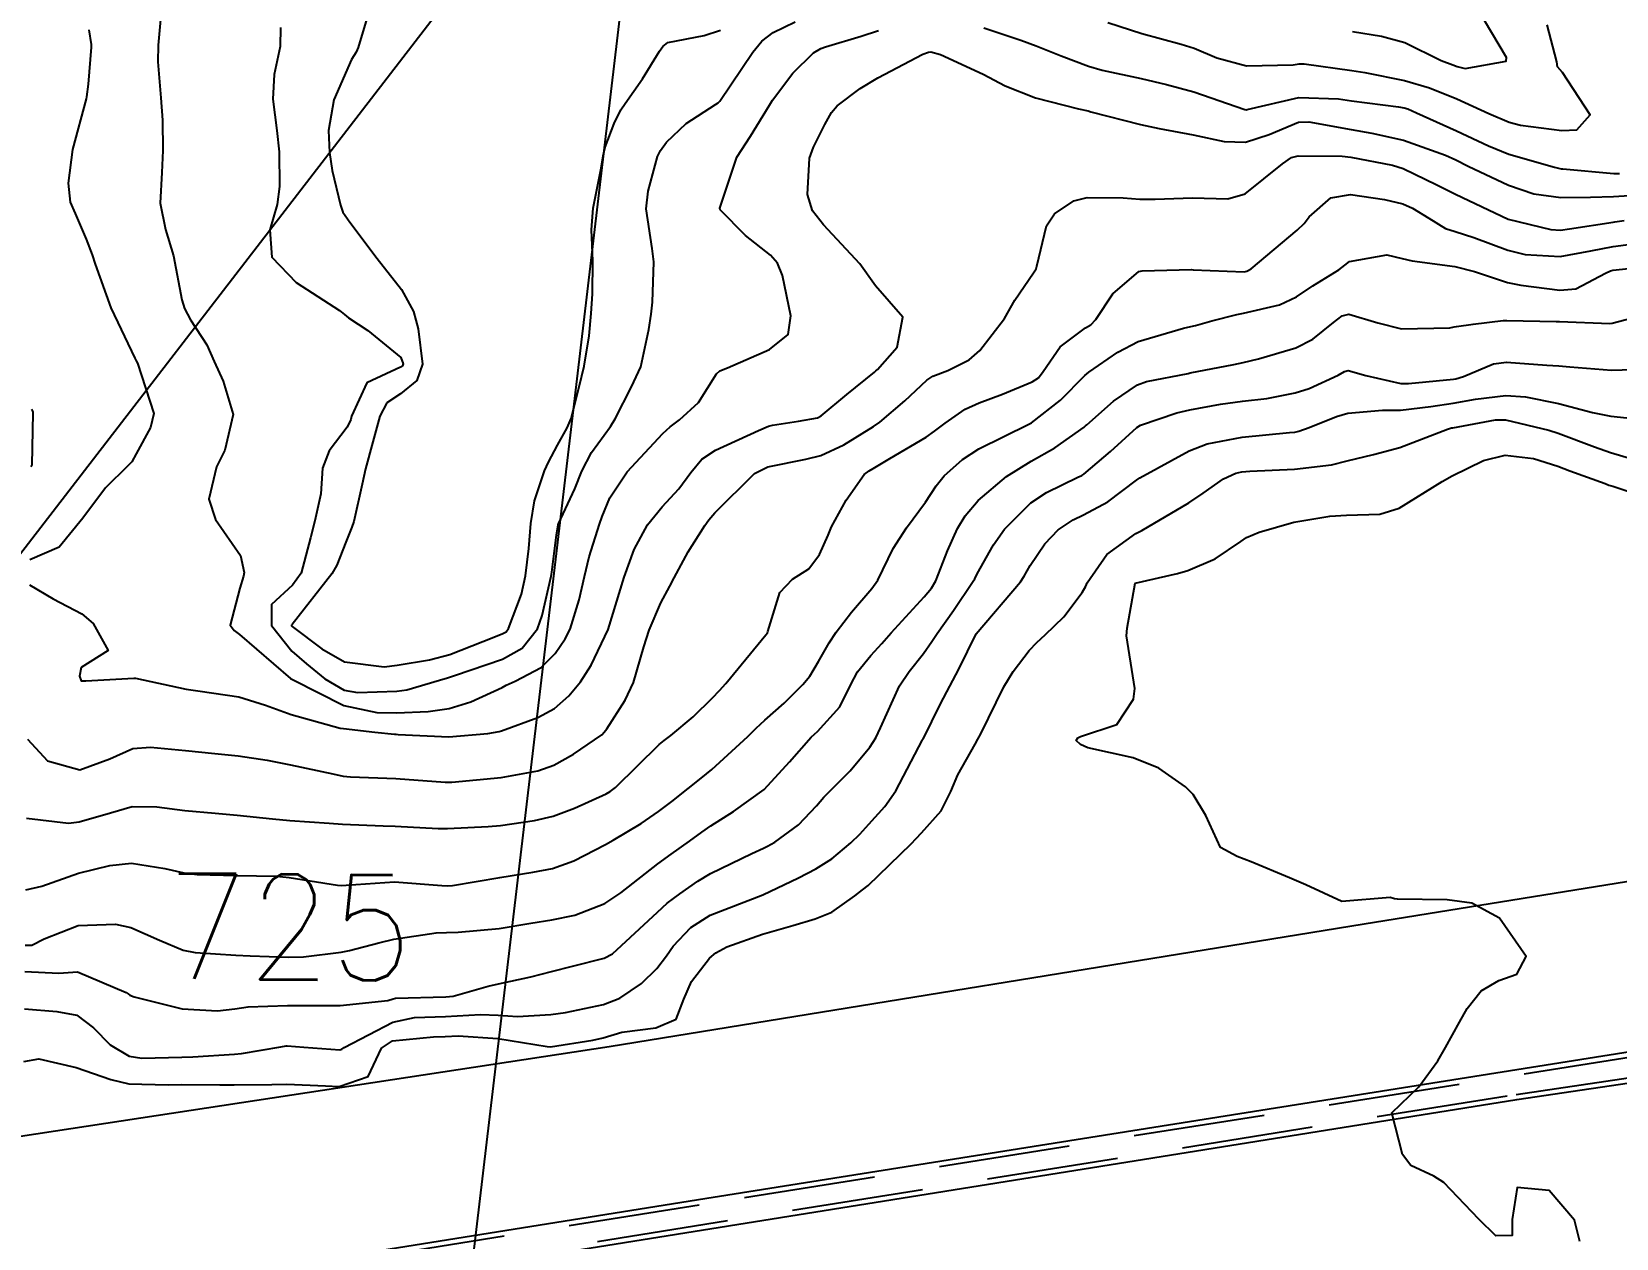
# Model space of a CAD drawing. Header units: metres. Extents: x 298520 to 308411, y 7433745 to 7450750.
# Drawn here: x 302232.5 to 302292.7, y 7441360.9 to 7441406.8 of the extents above; entities that cross this region are included whole.
import ezdxf
from ezdxf.enums import TextEntityAlignment as Align

# ---------------------------------------------------------------- set-up
doc = ezdxf.new("R2010")
doc.units = ezdxf.units.M
doc.header["$LTSCALE"] = 10
doc.linetypes.add('CONTINUO', pattern=[0])
doc.linetypes.add('DASHED', pattern=[0.75, 0.5, -0.25])
for name, color, linetype in [('Canteiro', 45, 'DASHED'), ('Cotas', 45, 'Continuous'), ('Curvas de Nivel 1m', 11, 'Continuous'), ('Curvas de Nivel 5m', 15, 'Continuous'), ('TEXTO', 45, 'Continuous'), ('Vias Primárias', 230, 'Continuous')]:
    doc.layers.add(name, color=color, linetype=linetype)
doc.styles.add('Style-STANDARD', font='STANDARD.shx')

msp = doc.modelspace()

# ---------------------------------------------------------------- linework, layer by layer
at = {"layer": 'Canteiro'}
for points in [[(302455.143, 7441367.335, 0.033602), (302399.805, 7441376.516, 0.017497), (302373.019, 7441378.185, 0.028767), (302369.629, 7441378.082, 0.002212), (302353.765, 7441376.615, 0.018816), (302335.556, 7441374.155), (302308.931, 7441370.328), (302257.833, 7441362.207), (302214.222, 7441355.234)], [(302239.161, 7441358.457), (302288.866, 7441366.416), (302344.581, 7441374.664), (302351.866, 7441375.646, -0.014749), (302368.438, 7441377.384, -0.037213), (302379.811, 7441377.39, 0.003016), (302387.884, 7441376.842, -0.019615), (302410.771, 7441374.523, 0.003236), (302423.602, 7441372.797, -0.021519)]]:
    msp.add_lwpolyline(points, format="xyb", dxfattribs=at)
at = {"layer": 'Curvas de Nivel 1m', "flags": 128}
for points, elevation in [([(302245.288, 7441407.549), (302244.872, 7441406.188), (302244.805, 7441406.014), (302244.628, 7441405.73), (302243.952, 7441404.2), (302243.755, 7441403.043), (302243.785, 7441402.202), (302243.889, 7441401.513), (302244.209, 7441400.195), (302244.3, 7441399.934), (302244.557, 7441399.552), (302245.595, 7441398.179), (302246.525, 7441397.001), (302246.981, 7441396.165), (302247.162, 7441395.508), (302247.324, 7441394.162), (302247.106, 7441393.545), (302246.482, 7441393.035), (302245.968, 7441392.685), (302245.704, 7441392.178), (302245.43, 7441391.209), (302245.156, 7441390.183), (302245.025, 7441389.596), (302244.709, 7441388.187), (302244.642, 7441387.965), (302244.411, 7441387.403), (302244.064, 7441386.529), (302243.884, 7441386.198), (302242.373, 7441384.274), (302242.35, 7441384.243), (302242.35, 7441384.22), (302242.373, 7441384.195), (302243.501, 7441383.34), (302244.359, 7441382.845), (302245.871, 7441382.662), (302246.358, 7441382.719), (302247.591, 7441382.928), (302248.363, 7441383.127), (302250.034, 7441383.789), (302250.371, 7441383.924), (302250.496, 7441383.995), (302250.586, 7441384.118), (302251.082, 7441385.417), (302251.24, 7441386.112), (302251.361, 7441387.158), (302251.443, 7441388.11), (302251.576, 7441388.964), (302251.957, 7441390.105), (302252.111, 7441390.439), (302252.453, 7441391.082), (302252.819, 7441391.736), (302252.975, 7441392.095), (302253.28, 7441393.293), (302253.458, 7441394.09), (302253.654, 7441395.232), (302253.727, 7441396.082), (302253.779, 7441396.826), (302253.797, 7441398.081), (302253.737, 7441399.264), (302253.805, 7441400.081), (302254.107, 7441401.606), (302254.191, 7441402.076), (302254.262, 7441402.401), (302254.601, 7441403.303), (302254.858, 7441403.819), (302255.023, 7441404.066), (302255.682, 7441405), (302256.33, 7441406.053), (302256.454, 7441406.234), (302256.638, 7441406.387), (302258.029, 7441406.65), (302258.645, 7441406.856)], 718), ([(302282.649, 7441406.796), (302283.757, 7441406.618), (302284.643, 7441406.376), (302286.027, 7441405.699), (302286.469, 7441405.53), (302286.631, 7441405.47), (302286.929, 7441405.388), (302288.489, 7441405.671), (302288.5, 7441405.806), (302287.394, 7441407.683)], 718), ([(302234.641, 7441406.862), (302234.729, 7441406.309), (302234.732, 7441406.209), (302234.618, 7441404.803), (302234.558, 7441404.311), (302234.543, 7441404.241), (302234.023, 7441402.319), (302233.859, 7441401.035), (302233.941, 7441400.319), (302234.125, 7441399.883), (302234.549, 7441398.908), (302234.77, 7441398.308), (302234.888, 7441397.956), (302235.478, 7441396.3), (302236.395, 7441394.39), (302236.445, 7441394.29), (302236.492, 7441394.195), (302237.114, 7441392.284), (302236.992, 7441391.757), (302236.45, 7441390.753), (302236.283, 7441390.454), (302236.126, 7441390.293), (302235.275, 7441389.461), (302234.423, 7441388.31), (302233.521, 7441387.209), (302232.399, 7441386.728)], 721), ([(302241.922, 7441406.949), (302241.915, 7441406.227), (302241.692, 7441405.16), (302241.636, 7441404.23), (302241.787, 7441403.036), (302241.876, 7441402.227), (302241.89, 7441400.907), (302241.796, 7441400.228), (302241.516, 7441399.267), (302241.6, 7441398.229), (302242.529, 7441397.264), (302244.164, 7441396.195), (302244.361, 7441396.041), (302244.51, 7441395.923), (302245.243, 7441395.445), (302246.495, 7441394.409), (302246.585, 7441394.169), (302246.563, 7441394.098), (302246.492, 7441394.051), (302245.212, 7441393.456), (302244.625, 7441392.188), (302244.597, 7441392.063), (302244.466, 7441391.76), (302243.781, 7441390.872), (302243.519, 7441390.204), (302243.464, 7441389.235), (302243.234, 7441388.208), (302243.061, 7441387.563), (302242.71, 7441386.215), (302242.388, 7441385.768), (302241.586, 7441385.023), (302241.587, 7441384.228), (302242.363, 7441383.25), (302242.917, 7441382.77), (302243.606, 7441382.201), (302244.347, 7441381.775), (302244.85, 7441381.68), (302246.346, 7441381.734), (302246.728, 7441381.785), (302247.968, 7441382.154), (302248.266, 7441382.239), (302248.354, 7441382.263), (302248.532, 7441382.325), (302250.361, 7441382.953), (302251.113, 7441383.365), (302251.688, 7441384.107), (302251.872, 7441384.611), (302252.212, 7441386.102), (302252.237, 7441386.259), (302252.417, 7441387.68), (302252.471, 7441388.051), (302252.491, 7441388.099), (302253.109, 7441389.42), (302253.38, 7441390.091), (302253.737, 7441390.8), (302254.46, 7441391.795), (302254.646, 7441392.077), (302255.257, 7441393.293), (302255.623, 7441394.063), (302255.922, 7441395.474), (302256.006, 7441396.055), (302256.064, 7441396.51), (302256.109, 7441398.054), (302256.046, 7441398.557), (302255.824, 7441400.057), (302255.894, 7441400.732), (302256.253, 7441402.053), (302256.359, 7441402.28), (302256.591, 7441402.592), (302257.343, 7441403.301), (302258.452, 7441404.032), (302258.555, 7441404.089), (302258.614, 7441404.156), (302259.868, 7441406.011), (302260.216, 7441406.43), (302260.644, 7441406.76), (302261.478, 7441407.165)], 719), ([(302273.365, 7441407.14), (302274.646, 7441406.721), (302276.142, 7441406.316), (302276.638, 7441406.165), (302277.5, 7441405.801), (302278.63, 7441405.493), (302280.406, 7441405.539), (302280.631, 7441405.569), (302280.823, 7441405.566), (302282.629, 7441405.314), (302283.125, 7441405.238), (302284.625, 7441404.938), (302285.58, 7441404.663), (302286.618, 7441404.237), (302287.83, 7441403.678), (302288.608, 7441403.354), (302289.033, 7441403.237), (302290.604, 7441403.032), (302291.172, 7441403.067), (302291.679, 7441403.629), (302290.629, 7441405.243), (302290.445, 7441405.457), (302290.412, 7441405.643), (302290.056, 7441407.058)], 719), ([(302232.387, 7441385.776), (302233.294, 7441385.238), (302234.377, 7441384.668), (302234.81, 7441384.306), (302235.381, 7441383.282), (302234.356, 7441382.629), (302234.296, 7441382.311), (302234.35, 7441382.133), (302234.536, 7441382.122), (302236.352, 7441382.233), (302236.415, 7441382.227), (302238.346, 7441381.816), (302238.873, 7441381.734), (302240.342, 7441381.515), (302241.362, 7441381.205), (302242.332, 7441380.855), (302244.191, 7441380.336), (302244.325, 7441380.314), (302245.516, 7441380.182), (302246.258, 7441380.107), (302246.322, 7441380.102), (302246.397, 7441380.094), (302248.321, 7441379.997), (302249.8, 7441380.128), (302250.238, 7441380.207), (302250.324, 7441380.225), (302251.702, 7441380.737), (302252.338, 7441381.08), (302252.886, 7441381.553), (302253.325, 7441382.09), (302253.725, 7441382.721), (302254.373, 7441384.08), (302254.978, 7441386.071), (302255.362, 7441387.113), (302255.873, 7441388.058), (302256.43, 7441388.741), (302257.062, 7441389.418), (302257.512, 7441390.039), (302257.93, 7441390.554), (302258.452, 7441390.891), (302260.09, 7441391.636), (302260.461, 7441391.8), (302260.617, 7441391.843), (302261.611, 7441391.989), (302262.326, 7441392.12), (302262.466, 7441392.197), (302263.439, 7441393.01), (302264.491, 7441393.854), (302264.548, 7441393.903), (302264.606, 7441393.958), (302265.356, 7441394.801), (302265.566, 7441395.944), (302264.531, 7441397.139), (302263.934, 7441397.966), (302262.558, 7441399.454), (302262.135, 7441399.984), (302261.95, 7441400.605), (302262.031, 7441401.986), (302262.171, 7441402.403), (302262.602, 7441403.27), (302262.859, 7441403.728), (302263.076, 7441403.975), (302263.949, 7441404.638), (302264.624, 7441405.033), (302266.335, 7441405.934), (302266.548, 7441406.017), (302266.634, 7441406.022), (302267.002, 7441405.926), (302268.626, 7441405.176), (302269.463, 7441404.739), (302270.617, 7441404.281), (302272.241, 7441403.864), (302272.612, 7441403.782), (302272.719, 7441403.751), (302274.604, 7441403.263), (302275.313, 7441403.119), (302276.599, 7441402.876), (302277.773, 7441402.621), (302278.595, 7441402.59), (302279.49, 7441402.886), (302280.607, 7441403.352), (302280.991, 7441403.372), (302282.603, 7441403.076), (302283.393, 7441402.94), (302284.597, 7441402.676), (302286.184, 7441402.101), (302286.586, 7441401.92), (302287.054, 7441401.685), (302288.576, 7441400.96), (302289.546, 7441400.629), (302290.571, 7441400.488), (302291.701, 7441400.499), (302292.572, 7441400.532), (302293.592, 7441400.591)], 721), ([(302232.319, 7441379.916), (302233.074, 7441379.092), (302234.307, 7441378.743), (302235.44, 7441379.17), (302236.316, 7441379.554), (302236.994, 7441379.605), (302238.315, 7441379.476), (302239.433, 7441379.373), (302240.313, 7441379.284), (302241.425, 7441379.116), (302242.31, 7441378.942), (302243.917, 7441378.594), (302244.306, 7441378.509), (302244.588, 7441378.478), (302246.305, 7441378.412), (302248.181, 7441378.274), (302248.304, 7441378.274), (302248.434, 7441378.278), (302250.306, 7441378.451), (302251.707, 7441378.708), (302252.311, 7441378.924), (302253.063, 7441379.345), (302254.131, 7441380.082), (302254.23, 7441380.175), (302254.326, 7441380.303), (302255.016, 7441381.397), (302255.336, 7441382.065), (302255.725, 7441383.418), (302255.934, 7441384.057), (302256.383, 7441385.095), (302256.713, 7441385.723), (302256.882, 7441386.045), (302257.421, 7441387.026), (302258.044, 7441388.034), (302258.206, 7441388.251), (302258.428, 7441388.513), (302259.939, 7441390.008), (302260.445, 7441390.258), (302261.888, 7441390.546), (302262.45, 7441390.689), (302263.328, 7441391.097), (302264.461, 7441391.786), (302264.702, 7441391.956), (302265.651, 7441392.766), (302266.487, 7441393.551), (302266.716, 7441393.701), (302267.281, 7441393.922), (302268.088, 7441394.323), (302268.501, 7441394.678), (302269.433, 7441395.896), (302269.824, 7441396.59), (302270.539, 7441397.635), (302270.636, 7441397.784), (302270.667, 7441397.879), (302271.023, 7441399.411), (302271.329, 7441399.872), (302272.07, 7441400.363), (302272.569, 7441400.496), (302273.939, 7441400.477), (302274.569, 7441400.435), (302275.162, 7441400.424), (302276.57, 7441400.478), (302277.923, 7441400.443), (302278.571, 7441400.638), (302279.992, 7441401.769), (302280.34, 7441402.01), (302280.588, 7441402.081), (302282.266, 7441402.065), (302282.587, 7441402.023), (302284.179, 7441401.724), (302284.582, 7441401.598), (302285.853, 7441400.978), (302286.572, 7441400.613), (302288.563, 7441399.67), (302290.189, 7441399.275), (302290.559, 7441399.253), (302290.9, 7441399.296), (302292.562, 7441399.554), (302292.617, 7441399.565), (302292.977, 7441399.616)], 722), ([(302232.281, 7441376.909), (302233.877, 7441376.718), (302234.28, 7441376.768), (302235.47, 7441377.113), (302236.289, 7441377.352), (302237.226, 7441377.344), (302238.287, 7441377.205), (302239.441, 7441377.097), (302240.285, 7441377.018), (302241.627, 7441376.882), (302242.282, 7441376.822), (302243.771, 7441376.715), (302244.28, 7441376.68), (302245.833, 7441376.623), (302246.28, 7441376.61), (302247.912, 7441376.52), (302248.278, 7441376.516), (302249.817, 7441376.59), (302250.281, 7441376.632), (302251.573, 7441376.817), (302252.286, 7441376.986), (302253.096, 7441377.287), (302254.299, 7441377.838), (302254.455, 7441377.923), (302254.65, 7441378.075), (302256.319, 7441379.705), (302256.508, 7441379.861), (302256.762, 7441380.046), (302257.606, 7441380.765), (302258.345, 7441381.487), (302258.612, 7441381.763), (302258.852, 7441382.023), (302260.372, 7441383.87), (302260.424, 7441383.948), (302260.445, 7441383.999), (302260.903, 7441385.48), (302261.381, 7441385.99), (302261.998, 7441386.385), (302262.407, 7441386.923), (302262.728, 7441387.667), (302262.862, 7441387.976), (302263.416, 7441388.987), (302264.102, 7441389.963), (302264.296, 7441390.11), (302264.445, 7441390.199), (302265.078, 7441390.579), (302266.457, 7441391.383), (302266.779, 7441391.608), (302267.182, 7441391.923), (302267.942, 7441392.444), (302268.475, 7441392.69), (302269.355, 7441393.022), (302270.487, 7441393.486), (302270.725, 7441393.642), (302270.908, 7441393.876), (302271.55, 7441394.822), (302272.51, 7441395.539), (302272.709, 7441395.66), (302272.903, 7441395.856), (302273.55, 7441396.827), (302274.54, 7441397.675), (302274.667, 7441397.712), (302276.542, 7441397.752), (302276.603, 7441397.748), (302278.541, 7441397.673), (302278.638, 7441397.692), (302278.798, 7441397.786), (302280.558, 7441399.255), (302280.813, 7441399.505), (302281.012, 7441399.756), (302281.833, 7441400.484), (302282.572, 7441400.603), (302283.875, 7441400.422), (302284.568, 7441400.246), (302284.937, 7441400.085), (302285.56, 7441399.705), (302286.184, 7441399.32), (302286.558, 7441399.195), (302287.261, 7441398.978), (302288.551, 7441398.497), (302289.212, 7441398.322), (302290.549, 7441398.254), (302291.708, 7441398.472), (302292.553, 7441398.634), (302293.421, 7441398.745)], 723), ([(302232.251, 7441374.191), (302232.864, 7441374.331), (302234.258, 7441374.815), (302235.445, 7441375.114), (302236.262, 7441375.204), (302237.537, 7441375.001), (302238.258, 7441374.827), (302238.764, 7441374.768), (302240.258, 7441374.729), (302241.778, 7441374.704), (302242.257, 7441374.66), (302244.091, 7441374.365), (302244.254, 7441374.346), (302244.418, 7441374.361), (302246.256, 7441374.495), (302248.054, 7441374.353), (302248.255, 7441374.337), (302248.466, 7441374.357), (302250.258, 7441374.652), (302251.514, 7441374.853), (302252.262, 7441375.003), (302253.066, 7441375.291), (302254.271, 7441375.905), (302254.566, 7441376.076), (302255.633, 7441376.709), (302256.29, 7441377.158), (302256.799, 7441377.541), (302257.416, 7441378.039), (302257.907, 7441378.434), (302258.31, 7441378.757), (302259.679, 7441380.01), (302259.997, 7441380.336), (302260.332, 7441380.638), (302261.059, 7441381.276), (302261.773, 7441381.986), (302262.032, 7441382.307), (302262.362, 7441382.859), (302262.772, 7441383.571), (302263.035, 7441383.973), (302263.617, 7441384.731), (302264.39, 7441385.631), (302264.625, 7441385.957), (302265.208, 7441387.151), (302265.713, 7441387.941), (302266.433, 7441388.917), (302266.833, 7441389.532), (302267.142, 7441389.923), (302267.832, 7441390.533), (302268.453, 7441390.943), (302270.363, 7441391.882), (302270.43, 7441391.914), (302270.464, 7441391.928), (302271.56, 7441392.786), (302272.491, 7441393.735), (302272.555, 7441393.796), (302272.642, 7441393.859), (302273.738, 7441394.61), (302274.505, 7441395.018), (302276.23, 7441395.534), (302276.511, 7441395.594), (302276.684, 7441395.635), (302277.312, 7441395.802), (302278.265, 7441396.044), (302278.517, 7441396.094), (302279.883, 7441396.409), (302280.527, 7441396.721), (302281.151, 7441397.136), (302282.141, 7441397.744), (302282.363, 7441397.923), (302282.546, 7441398.065), (302283.959, 7441398.316), (302284.547, 7441398.176), (302284.916, 7441398.084), (302286.545, 7441397.867), (302287.283, 7441397.683), (302288.537, 7441397.259), (302289.043, 7441397.157), (302290.533, 7441396.969), (302291.144, 7441397.023), (302292.26, 7441397.623), (302292.455, 7441397.71), (302292.544, 7441397.73), (302294.238, 7441397.911)], 724), ([(302232.214, 7441371.079), (302233.512, 7441371.022), (302234.214, 7441371.067), (302236.07, 7441370.291), (302236.144, 7441370.232), (302236.202, 7441370.184), (302236.366, 7441370.124), (302238.197, 7441369.66), (302239.533, 7441369.587), (302240.197, 7441369.67), (302240.695, 7441369.738), (302242.199, 7441369.797), (302242.622, 7441369.792), (302244.199, 7441369.796), (302246.009, 7441369.981), (302246.202, 7441370.046), (302246.301, 7441370.07), (302248.203, 7441370.116), (302248.482, 7441370.146), (302249.812, 7441370.523), (302250.21, 7441370.614), (302251.442, 7441370.88), (302252.218, 7441371.084), (302253.025, 7441371.287), (302254.226, 7441371.59), (302254.542, 7441371.761), (302254.887, 7441372.07), (302256.246, 7441373.339), (302256.62, 7441373.675), (302257.104, 7441374.041), (302257.778, 7441374.514), (302258.261, 7441374.807), (302259.833, 7441375.571), (302260.271, 7441375.771), (302260.425, 7441375.845), (302260.704, 7441375.996), (302261.61, 7441376.66), (302262.294, 7441377.379), (302262.572, 7441377.704), (302262.838, 7441377.975), (302263.569, 7441378.709), (302264.319, 7441379.604), (302264.543, 7441379.957), (302264.717, 7441380.345), (302265.444, 7441381.943), (302265.808, 7441382.481), (302266.362, 7441383.173), (302266.672, 7441383.624), (302266.876, 7441383.925), (302267.498, 7441384.802), (302268.249, 7441385.911), (302268.3, 7441386.005), (302268.397, 7441386.195), (302269.016, 7441387.299), (302269.429, 7441387.895), (302270.433, 7441388.892), (302271.029, 7441389.282), (302272.224, 7441389.862), (302272.369, 7441389.936), (302272.444, 7441389.985), (302273.466, 7441390.837), (302274.462, 7441391.748), (302274.605, 7441391.838), (302275.98, 7441392.308), (302276.472, 7441392.427), (302277.638, 7441392.636), (302278.477, 7441392.752), (302279.396, 7441392.859), (302280.482, 7441393.065), (302281.003, 7441393.237), (302282.115, 7441393.744), (302282.355, 7441393.881), (302282.495, 7441393.916), (302283.157, 7441393.733), (302284.489, 7441393.428), (302284.783, 7441393.421), (302286.491, 7441393.586), (302286.582, 7441393.599), (302286.865, 7441393.686), (302288.005, 7441394.167), (302288.499, 7441394.232), (302290.033, 7441394.119), (302290.497, 7441394.091), (302290.915, 7441394.062), (302292.496, 7441393.936), (302294.123, 7441393.978)], 726), ([(302232.196, 7441369.672), (302233.433, 7441369.559), (302234.194, 7441369.42), (302234.825, 7441368.946), (302235.455, 7441368.301), (302236.177, 7441367.869), (302236.665, 7441367.795), (302238.176, 7441367.834), (302238.593, 7441367.847), (302240.178, 7441367.938), (302240.451, 7441367.965), (302241.936, 7441368.222), (302242.141, 7441368.263), (302242.183, 7441368.266), (302242.816, 7441368.214), (302244.181, 7441368.104), (302244.252, 7441368.128), (302244.35, 7441368.197), (302246.193, 7441369.161), (302247.019, 7441369.337), (302248.195, 7441369.378), (302249.52, 7441369.454), (302250.196, 7441369.43), (302250.937, 7441369.371), (302252.196, 7441369.445), (302252.761, 7441369.531), (302254.2, 7441369.833), (302254.821, 7441370.071), (302255.644, 7441370.626), (302256.22, 7441371.197), (302256.592, 7441371.682), (302256.849, 7441372.044), (302257.517, 7441372.761), (302258.245, 7441373.223), (302260.253, 7441374), (302261.601, 7441374.645), (302262.263, 7441374.979), (302262.879, 7441375.362), (302263.601, 7441375.967), (302263.934, 7441376.308), (302264.284, 7441376.682), (302264.887, 7441377.358), (302265.305, 7441377.945), (302266.323, 7441379.89), (302266.337, 7441379.916), (302267.003, 7441381.257), (302267.35, 7441381.92), (302267.703, 7441382.566), (302268.358, 7441383.91), (302270.037, 7441385.885), (302270.18, 7441386.1), (302270.402, 7441386.505), (302270.96, 7441387.329), (302271.475, 7441387.869), (302272.044, 7441388.247), (302272.429, 7441388.435), (302273.354, 7441388.93), (302274.442, 7441389.751), (302274.569, 7441389.838), (302276.453, 7441390.863), (302277.132, 7441391.127), (302278.459, 7441391.384), (302280.265, 7441391.567), (302280.461, 7441391.578), (302280.612, 7441391.608), (302281.002, 7441391.755), (302282.046, 7441392.168), (302282.471, 7441392.296), (302283.793, 7441392.407), (302284.473, 7441392.418), (302285.624, 7441392.554), (302286.478, 7441392.684), (302287.331, 7441392.831), (302288.482, 7441392.971), (302289.224, 7441392.92), (302290.478, 7441392.669), (302291.775, 7441392.329), (302292.471, 7441392.183), (302294.049, 7441392.025)], 727), ([(302232.474, 7441392.446), (302232.508, 7441392.374), (302232.517, 7441392.339), (302232.518, 7441392.293), (302232.476, 7441390.339), (302232.442, 7441390.262)], 722), ([(302232.173, 7441367.663), (302232.744, 7441367.765), (302234.17, 7441367.443), (302235.477, 7441366.987), (302236.161, 7441366.816), (302237.661, 7441366.774), (302238.161, 7441366.792), (302239.627, 7441366.782), (302240.161, 7441366.78), (302241.592, 7441366.795), (302242.162, 7441366.801), (302243.632, 7441366.734), (302244.161, 7441366.711), (302245.254, 7441367.096), (302245.769, 7441368.176), (302246.186, 7441368.453), (302247.739, 7441368.603), (302248.188, 7441368.615), (302248.679, 7441368.634), (302250.187, 7441368.543), (302252.057, 7441368.229), (302252.184, 7441368.224), (302253.796, 7441368.474), (302254.188, 7441368.57), (302254.896, 7441368.776), (302256.192, 7441368.944), (302256.965, 7441369.273), (302257.256, 7441370.039), (302257.544, 7441370.705), (302258.226, 7441371.585), (302258.461, 7441371.795), (302258.888, 7441372.02), (302260.238, 7441372.505), (302261.391, 7441372.838), (302262.244, 7441373.091), (302262.876, 7441373.344), (302263.751, 7441373.965), (302264.035, 7441374.182), (302264.257, 7441374.358), (302265.882, 7441375.936), (302266.072, 7441376.137), (302266.279, 7441376.354), (302267.021, 7441377.193), (302267.39, 7441377.919), (302267.666, 7441378.56), (302268.321, 7441379.727), (302268.425, 7441379.908), (302268.532, 7441380.114), (302269.408, 7441381.894), (302269.76, 7441382.48), (302270.364, 7441383.281), (302270.656, 7441383.59), (302270.977, 7441383.874), (302271.684, 7441384.562), (302272.389, 7441385.483), (302272.523, 7441385.727), (302272.58, 7441385.858), (302273.326, 7441386.934), (302274.421, 7441387.732), (302274.496, 7441387.765), (302274.646, 7441387.837), (302276.434, 7441388.896), (302276.979, 7441389.263), (302277.759, 7441389.797), (302278.224, 7441390.014), (302278.446, 7441390.067), (302278.752, 7441390.091), (302280.447, 7441390.174), (302281.857, 7441390.338), (302282.45, 7441390.485), (302283.453, 7441390.73), (302284.456, 7441390.991), (302286.265, 7441391.693), (302286.415, 7441391.74), (302286.464, 7441391.747), (302288.092, 7441392.05), (302288.469, 7441392.051), (302290.113, 7441391.653), (302290.462, 7441391.534), (302291.851, 7441391.023), (302292.455, 7441390.81), (302293.602, 7441390.458)], 728), ([(302291.292, 7441360.83), (302291.09, 7441361.635), (302290.12, 7441362.761), (302288.909, 7441362.874), (302288.722, 7441361.664), (302288.715, 7441361.052), (302288.104, 7441361.044), (302287.454, 7441361.677), (302286.127, 7441363.063), (302285.738, 7441363.305), (302284.87, 7441363.709), (302284.555, 7441364.131), (302284.153, 7441365.72), (302285.175, 7441366.698), (302285.898, 7441367.694), (302286.188, 7441368.192), (302286.721, 7441369.161), (302287.01, 7441369.682), (302287.54, 7441370.346), (302288.214, 7441370.748), (302288.894, 7441370.985), (302289.247, 7441371.66), (302288.245, 7441373.113), (302287.183, 7441373.681), (302286.254, 7441373.803), (302284.368, 7441373.833), (302284.254, 7441373.848), (302284.082, 7441373.894), (302282.253, 7441373.74), (302280.878, 7441374.38), (302280.262, 7441374.641), (302278.8, 7441375.252), (302278.27, 7441375.449), (302277.633, 7441375.796), (302277.077, 7441377.016), (302276.602, 7441377.807), (302276.306, 7441378.097), (302275.299, 7441378.811), (302274.317, 7441379.207), (302272.596, 7441379.581), (302272.321, 7441379.714), (302272.158, 7441379.862), (302272.225, 7441379.96), (302272.324, 7441380.018), (302273.703, 7441380.473), (302274.339, 7441381.429), (302274.381, 7441381.839), (302274.346, 7441382.073), (302274.07, 7441383.843), (302274.092, 7441384.127), (302274.393, 7441385.84), (302276.007, 7441386.208), (302276.401, 7441386.321), (302277.439, 7441386.768), (302278.417, 7441387.427), (302278.632, 7441387.575), (302279.111, 7441387.78), (302280.427, 7441388.157), (302281.789, 7441388.387), (302282.43, 7441388.425), (302283.697, 7441388.461), (302284.433, 7441388.687), (302286.055, 7441389.696), (302286.445, 7441389.919), (302287.633, 7441390.496), (302288.453, 7441390.699), (302289.536, 7441390.575), (302290.449, 7441390.28), (302290.916, 7441390.111), (302292.255, 7441389.623), (302292.387, 7441389.565), (302292.442, 7441389.55), (302292.541, 7441389.52), (302294.436, 7441388.893)], 729)]:
    msp.add_lwpolyline(points, dxfattribs=dict(at, elevation=elevation))
at = {"layer": 'Curvas de Nivel 5m', "flags": 128}
for points, elevation in [([(302237.396, 7441407.538), (302237.28, 7441406.284), (302237.261, 7441405.649), (302237.375, 7441404.282), (302237.45, 7441403.432), (302237.458, 7441402.281), (302237.418, 7441401.438), (302237.358, 7441400.282), (302237.553, 7441399.28), (302237.86, 7441398.277), (302238.185, 7441396.607), (302238.279, 7441396.272), (302238.509, 7441395.848), (302239.133, 7441394.895), (302239.406, 7441394.256), (302239.746, 7441393.512), (302240.128, 7441392.245), (302239.81, 7441390.892), (302239.497, 7441390.254), (302239.199, 7441389.027), (302239.452, 7441388.255), (302240.403, 7441386.887), (302240.549, 7441386.238), (302240.523, 7441386.108), (302240.387, 7441385.648), (302240.019, 7441384.245), (302240.162, 7441384.035), (302240.369, 7441383.887), (302242.308, 7441382.22), (302242.353, 7441382.194), (302242.407, 7441382.165), (302244.338, 7441381.192), (302245.583, 7441380.929), (302246.334, 7441380.918), (302247.535, 7441380.958), (302248.337, 7441381.08), (302249.153, 7441381.325), (302250.349, 7441381.881), (302250.503, 7441381.966), (302250.843, 7441382.115), (302251.825, 7441382.638), (302252.364, 7441383.165), (302252.745, 7441383.72), (302252.931, 7441384.094), (302253.27, 7441385.206), (302253.479, 7441386.089), (302253.652, 7441386.839), (302254.044, 7441388.084), (302254.142, 7441388.366), (302254.433, 7441389.085), (302255.097, 7441390.07), (302256.458, 7441391.52), (302256.731, 7441391.776), (302257.085, 7441392.044), (302257.808, 7441392.702), (302258.489, 7441393.788), (302258.613, 7441393.906), (302258.905, 7441394.024), (302260.5, 7441394.721), (302261.21, 7441395.289), (302261.317, 7441395.992), (302261.005, 7441397.526), (302260.808, 7441397.997), (302260.546, 7441398.299), (302259.588, 7441399.049), (302258.628, 7441400.029), (302258.618, 7441400.084), (302259.268, 7441402.02), (302259.787, 7441402.82), (302260.505, 7441404.002), (302260.615, 7441404.192), (302261.397, 7441405.22), (302262.174, 7441405.985), (302262.46, 7441406.158), (302262.637, 7441406.22), (302263.992, 7441406.617), (302264.646, 7441406.836)], 720), ([(302268.648, 7441406.944), (302270.057, 7441406.473), (302270.638, 7441406.249), (302271.58, 7441405.871), (302272.629, 7441405.477), (302273.147, 7441405.335), (302274.625, 7441405.009), (302275.589, 7441404.792), (302276.62, 7441404.513), (302278.564, 7441403.84), (302278.613, 7441403.824), (302278.654, 7441403.831), (302280.618, 7441404.291), (302282.124, 7441404.239), (302282.617, 7441404.159), (302284.403, 7441403.935), (302284.615, 7441403.896), (302284.751, 7441403.855), (302285.09, 7441403.713), (302286.603, 7441403.031), (302287.816, 7441402.456), (302288.59, 7441402.141), (302290.325, 7441401.644), (302290.533, 7441401.592), (302290.582, 7441401.585), (302290.641, 7441401.581), (302292.581, 7441401.405), (302292.796, 7441401.402)], 720), ([(302232.229, 7441372.088), (302232.479, 7441372.086), (302232.946, 7441372.329), (302234.238, 7441372.834), (302235.657, 7441372.878), (302236.238, 7441372.76), (302237.331, 7441372.279), (302238.227, 7441371.893), (302238.684, 7441371.805), (302240.225, 7441371.705), (302240.778, 7441371.681), (302242.224, 7441371.623), (302242.799, 7441371.639), (302244.227, 7441371.816), (302244.543, 7441371.881), (302245.66, 7441372.179), (302246.234, 7441372.316), (302247.837, 7441372.554), (302248.237, 7441372.57), (302248.679, 7441372.585), (302250.239, 7441372.721), (302251.433, 7441372.916), (302252.242, 7441373.053), (302253.109, 7441373.227), (302254.249, 7441373.664), (302254.854, 7441374.071), (302256.264, 7441375.18), (302256.767, 7441375.546), (302257.472, 7441376.038), (302257.934, 7441376.377), (302258.282, 7441376.613), (302259.143, 7441377.165), (302260.303, 7441378), (302261.259, 7441379.045), (302262.092, 7441379.982), (302262.209, 7441380.097), (302262.326, 7441380.204), (302263.176, 7441381.136), (302263.585, 7441381.968), (302263.844, 7441382.472), (302264.36, 7441383.09), (302264.777, 7441383.544), (302265.132, 7441383.949), (302266.387, 7441385.315), (302266.664, 7441385.653), (302266.819, 7441385.926), (302267.266, 7441387.065), (302267.65, 7441387.918), (302267.941, 7441388.402), (302268.434, 7441388.983), (302269.508, 7441389.894), (302270.449, 7441390.471), (302271.349, 7441390.976), (302272.462, 7441391.77), (302272.511, 7441391.811), (302272.562, 7441391.859), (302273.57, 7441392.756), (302274.486, 7441393.374), (302274.825, 7441393.498), (302276.407, 7441393.811), (302276.493, 7441393.825), (302278.147, 7441394.143), (302278.497, 7441394.22), (302279.079, 7441394.361), (302280.503, 7441394.776), (302281.145, 7441395.115), (302281.938, 7441395.746), (302282.264, 7441395.995), (302282.518, 7441396.055), (302283.618, 7441395.729), (302284.511, 7441395.501), (302286.354, 7441395.535), (302286.512, 7441395.573), (302286.61, 7441395.591), (302287.239, 7441395.683), (302288.373, 7441395.814), (302288.515, 7441395.818), (302290.386, 7441395.78), (302290.515, 7441395.775), (302292.428, 7441395.707), (302292.514, 7441395.712), (302294.01, 7441396.115)], 725)]:
    msp.add_lwpolyline(points, dxfattribs=dict(at, elevation=elevation))
at = {"layer": 'TEXTO', "linetype": 'CONTINUO'}
for points in [[(302255.885, 7441416.416, 0), (302234.009, 7441231.561, 0)], [(302254.193, 7441415.707, 0), (302137.118, 7441263.798, 0)]]:
    msp.add_polyline3d(points, dxfattribs=at)
at = {"layer": 'Vias Primárias'}
for points in [[(302338.006, 7441381.888), (302311.498, 7441377.472), (302283.096, 7441372.883), (302254.42, 7441368.228), (302216.743, 7441362.484), (302194.68, 7441358.779, -0.007378)], [(302455.189, 7441367.53, 0.033602), (302399.824, 7441376.715, 0.017497), (302373.024, 7441378.385, 0.028767), (302369.612, 7441378.281, 0.002212), (302353.746, 7441376.814, 0.018813), (302335.524, 7441374.352), (302308.901, 7441370.526), (302257.802, 7441362.405), (302214.192, 7441355.431)], [(302239.192, 7441358.26), (302288.897, 7441366.218), (302344.609, 7441374.466), (302351.893, 7441375.448, -0.014749), (302368.453, 7441377.184, -0.037213), (302379.796, 7441377.191, 0.003016), (302387.872, 7441376.642, -0.019615), (302410.743, 7441374.325, 0.003236), (302423.576, 7441372.598, -0.021519)]]:
    msp.add_lwpolyline(points, format="xyb", dxfattribs=at)

# ---------------------------------------------------------------- texts
at = {"layer": 'Cotas', "style": 'Style-STANDARD'}
msp.add_text('725', height=4, rotation=359.52807, dxfattribs=at).set_placement((302242.262, 7441372.775, 725), align=Align.MIDDLE_CENTER)

doc.saveas('drawing.dxf')
